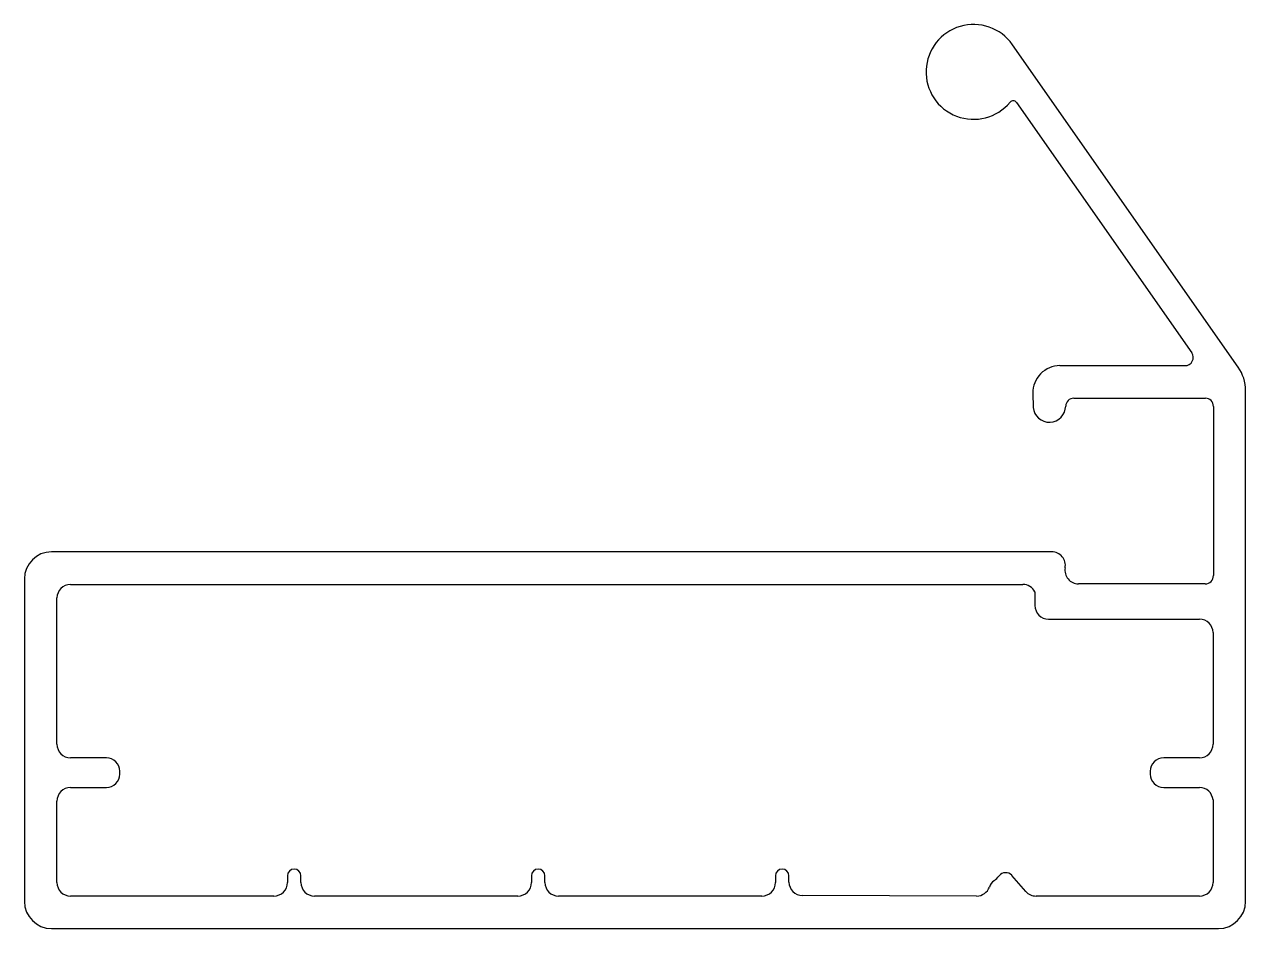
# Model space of a CAD drawing. Extents: x 1978.9 to 2023.9, y 1405.1 to 1438.4.
import ezdxf

# ---------------------------------------------------------------- set-up
doc = ezdxf.new("R2010")
doc.units = 0
doc.layers.get('0').update_dxf_attribs({"linetype": 'CONTINUOUS'})

msp = doc.modelspace()

# ---------------------------------------------------------------- linework, layer by layer
for p, q in [((2023.643, 1425.774), (2015.313, 1437.67)), ((2015.464, 1435.538), (2021.929, 1426.304)), ((2017.067, 1425.832), (2021.683, 1425.832)), ((2016.068, 1424.812), (2016.078, 1424.29)), ((2023.914, 1406.072), (2023.914, 1424.914)), ((2017.579, 1424.632), (2022.436, 1424.632)), ((2022.729, 1424.332), (2022.729, 1418.092)), ((2016.767, 1418.965), (1979.872, 1418.965)), ((1978.872, 1417.965), (1978.872, 1406.072)), ((1980.572, 1417.765), (2015.697, 1417.765)), ((2016.145, 1417.487), (2016.145, 1416.986)), ((2022.429, 1417.786), (2017.751, 1417.786)), ((1980.072, 1411.872), (1980.072, 1417.265)), ((2016.645, 1416.486), (2022.214, 1416.486)), ((2022.714, 1415.986), (2022.714, 1411.872)), ((1981.894, 1411.372), (1980.572, 1411.372)), ((2022.214, 1411.372), (2020.894, 1411.372)), ((1982.394, 1410.772), (1982.394, 1410.872)), ((2020.394, 1410.872), (2020.394, 1410.772)), ((1980.572, 1410.272), (1981.894, 1410.272)), ((2020.894, 1410.272), (2022.216, 1410.272)), ((1980.072, 1406.772), (1980.072, 1409.772)), ((2022.714, 1409.817), (2022.714, 1406.772)), ((1988.572, 1407.018), (1988.572, 1406.772)), ((1989.072, 1406.772), (1989.072, 1407.018)), ((1997.572, 1407.018), (1997.572, 1406.772)), ((1998.072, 1406.772), (1998.072, 1407.018)), ((2006.572, 1407.018), (2006.572, 1406.772)), ((2007.072, 1406.789), (2007.072, 1407.018)), ((2015.809, 1406.444), (2015.292, 1407.035)), ((1988.072, 1406.272), (1980.572, 1406.272)), ((1997.072, 1406.272), (1989.572, 1406.272)), ((2006.072, 1406.272), (1998.572, 1406.272)), ((2013.992, 1406.272), (2007.572, 1406.289)), ((2022.214, 1406.272), (2016.185, 1406.272)), ((1979.872, 1405.072), (2022.914, 1405.072))]:
    msp.add_line(p, q)
for centre, radius, start, end in [((2013.88, 1436.666), 1.75, 35.0003, 320.2567), ((2015.341, 1435.452), 0.15, 34.9999, 140.2567), ((2021.683, 1426.132), 0.3, 270, 34.9999), ((2017.067, 1424.832), 1, 90, 181.1917), ((2022.414, 1424.914), 1.5, 0, 35), ((2016.677, 1424.349), 0.602, 185.5934, 358.9749), ((2017.579, 1424.332), 0.3, 90, 178.9749), ((2022.429, 1424.332), 0.3, 0, 88.8045), ((1979.872, 1417.965), 1, 90, 180), ((2016.767, 1418.465), 0.5, 349.68, 90), ((2017.751, 1418.286), 0.5, 169.68, 270), ((2022.429, 1418.086), 0.3, 270, 1.1377), ((1980.572, 1417.265), 0.5, 90, 180), ((2015.697, 1417.265), 0.5, 26.3484, 90), ((2016.645, 1416.986), 0.5, 180, 270), ((2022.214, 1415.986), 0.5, 0, 90), ((1980.572, 1411.872), 0.5, 180, 270), ((2022.214, 1411.872), 0.5, 270, 0), ((1981.894, 1410.872), 0.5, 0, 90), ((2020.894, 1410.872), 0.5, 90, 180), ((1981.894, 1410.772), 0.5, 270, 0), ((2020.894, 1410.772), 0.5, 180, 270), ((1980.572, 1409.772), 0.5, 90, 180), ((2022.216, 1409.772), 0.5, 5.1627, 90), ((1988.822, 1407.018), 0.25, 0, 180), ((1997.822, 1407.018), 0.25, 0, 180), ((2006.822, 1407.018), 0.25, 0, 180), ((2015.066, 1406.823), 0.311, 43.1576, 140.4899), ((1980.572, 1406.772), 0.5, 180, 270), ((1988.072, 1406.772), 0.5, 270, 0), ((1989.572, 1406.772), 0.5, 180, 270), ((1997.072, 1406.772), 0.5, 270, 0), ((1998.572, 1406.772), 0.5, 180, 270), ((2006.072, 1406.772), 0.5, 270, 0), ((2007.572, 1406.789), 0.5, 180, 270), ((2014.934, 1406.438), 0.5, 126.7271, 160.4655), ((2013.977, 1407.72), 1.1, 306.7271, 320.4899), ((2022.214, 1406.772), 0.5, 270, 0), ((2013.992, 1406.772), 0.5, 270, 340.4655), ((2016.185, 1406.772), 0.5, 221.1019, 270), ((1979.872, 1406.072), 1, 180, 270), ((2022.914, 1406.072), 1, 270, 0)]:
    msp.add_arc(centre, radius, start, end)

doc.saveas('drawing.dxf')
